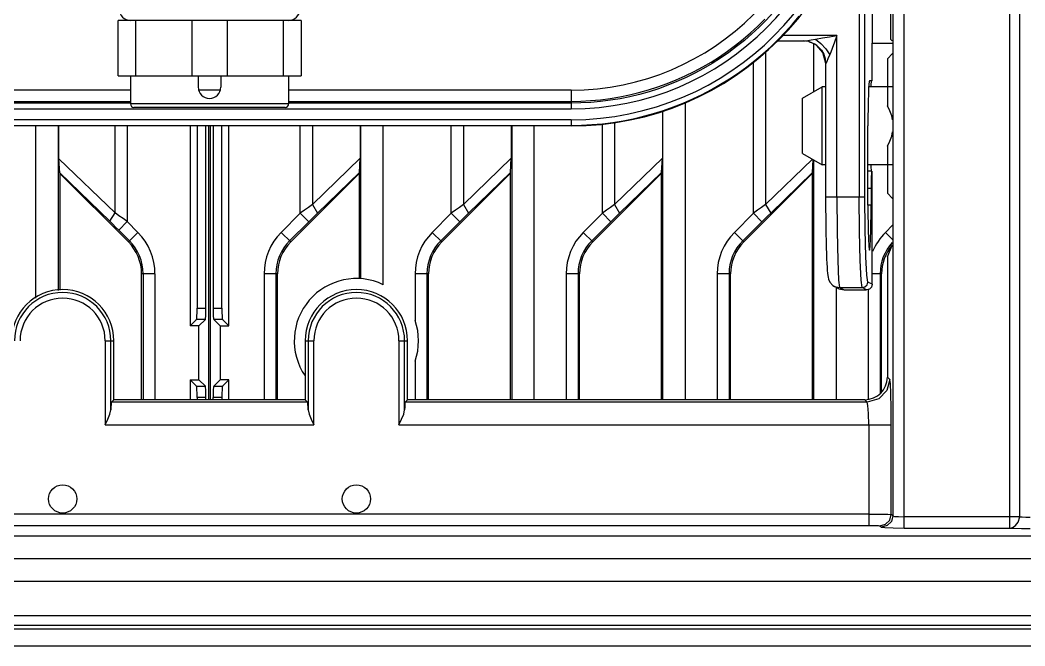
# Model space of a CAD drawing. Header units: millimetres. Extents: x -3132 to 28633, y 682 to 5849.
# Drawn here: x -757.9 to -669, y 1987.1 to 2042.4 of the extents above; entities that cross this region are included whole.
import ezdxf

# ---------------------------------------------------------------- set-up
doc = ezdxf.new("R2010")
doc.units = ezdxf.units.MM

msp = doc.modelspace()

# ---------------------------------------------------------------- linework, layer by layer
at = {"linetype": 'Continuous'}
for p, q in [((-669.454, 1998.486), (-669.454, 2425.883)), ((-683.154, 2026.751), (-683.154, 2067.858)), ((-670.37, 2067.69), (-670.37, 1997.487)), ((-682.472, 2040.376), (-682.472, 2066.723)), ((-680.874, 2040.715), (-680.874, 2064.263)), ((-680.687, 2064.076), (-680.687, 1998.553)), ((-679.688, 1997.487), (-679.688, 2064.076)), ((-683.653, 2054.091), (-683.653, 2026.751)), ((-733.07, 2042.403), (-749.27, 2042.403)), ((-749.27, 2037.503), (-749.27, 2042.403)), ((-747.723, 2042.403), (-747.723, 2037.503)), ((-742.718, 2037.503), (-742.718, 2042.403)), ((-739.623, 2042.403), (-739.623, 2037.503)), ((-734.618, 2037.503), (-734.618, 2042.403)), ((-733.07, 2042.403), (-733.07, 2037.503)), ((-690.909, 2040.576), (-688.606, 2040.576)), ((-685.635, 2041.076), (-690.397, 2041.076)), ((-688.606, 2040.576), (-688.407, 2040.592)), ((-688.118, 2040.517), (-688.606, 2040.576)), ((-687.923, 2040.667), (-687.536, 2040.733)), ((-687.717, 2040.35), (-687.717, 2036.058)), ((-687.678, 2036.081), (-687.678, 2040.334)), ((-687.536, 2040.733), (-687.051, 2040.367)), ((-685.635, 2026.751), (-685.635, 2041.076)), ((-682.507, 2040.376), (-682.472, 2040.376)), ((-682.507, 2037.058), (-682.507, 2040.376)), ((-682.472, 2040.393), (-680.75, 2040.393)), ((-680.874, 2040.715), (-680.75, 2040.591)), ((-691.958, 2039.576), (-691.958, 2026.103)), ((-686.875, 2039.557), (-687.426, 2040.188)), ((-686.625, 2038.577), (-686.875, 2039.557)), ((-680.717, 2039.462), (-681.17, 2039.008)), ((-693.027, 2025.33), (-693.027, 2038.681)), ((-686.634, 2038.595), (-686.634, 2026.751)), ((-681.17, 2039.008), (-681.17, 2034.847)), ((-749.27, 2037.503), (-733.07, 2037.503)), ((-748.17, 2037.503), (-748.17, 2035.003)), ((-742.17, 2037.503), (-742.17, 2036.503)), ((-740.17, 2037.503), (-740.17, 2036.503)), ((-734.17, 2037.503), (-734.17, 2035.003)), ((-682.507, 2037.058), (-682.751, 2037.058)), ((-748.17, 2036.233), (-773.17, 2036.233)), ((-740.17, 2036.233), (-742.17, 2036.233)), ((-709.17, 2036.233), (-734.17, 2036.233)), ((-709.17, 2036.233), (-709.17, 2034.575)), ((-688.67, 2035.508), (-686.938, 2036.508)), ((-686.634, 2036.508), (-686.938, 2036.508)), ((-686.938, 2029.608), (-686.938, 2036.508)), ((-680.717, 2036.508), (-682.818, 2036.508)), ((-773.17, 2035.234), (-748.17, 2035.233)), ((-748.17, 2035.075), (-773.17, 2035.075)), ((-734.17, 2035.003), (-748.17, 2035.003)), ((-734.17, 2035.233), (-709.17, 2035.233)), ((-709.17, 2035.075), (-734.17, 2035.075)), ((-699.051, 2008.837), (-699.051, 2035.111)), ((-688.67, 2030.608), (-688.67, 2035.508)), ((-773.17, 2034.575), (-709.17, 2034.575)), ((-734.471, 2034.703), (-747.87, 2034.703)), ((-701.087, 2034.349), (-701.087, 2030.199)), ((-701.048, 2008.837), (-701.048, 2034.361)), ((-709.17, 2033.611), (-773.17, 2033.611)), ((-709.17, 2033.611), (-709.17, 2033.058)), ((-705.328, 2033.346), (-705.328, 2026.103)), ((-773.17, 2033.111), (-709.17, 2033.111)), ((-709.17, 2033.058), (-773.17, 2033.058)), ((-756.55, 2017.811), (-756.55, 2033.058)), ((-754.557, 2033.058), (-754.557, 2018.51)), ((-754.496, 2030.156), (-754.496, 2033.058)), ((-749.535, 2025.366), (-749.535, 2033.058)), ((-748.466, 2033.058), (-748.466, 2024.593)), ((-742.889, 2033.058), (-742.889, 2015.361)), ((-742.27, 2033.058), (-742.27, 2016.929)), ((-741.491, 2016.929), (-741.491, 2033.058)), ((-741.27, 2033.058), (-741.27, 2008.837)), ((-741.07, 2008.837), (-741.07, 2033.058)), ((-740.85, 2033.058), (-740.85, 2016.929)), ((-740.07, 2016.929), (-740.07, 2033.058)), ((-739.452, 2015.361), (-739.452, 2033.058)), ((-733.137, 2025.33), (-733.137, 2033.058)), ((-732.068, 2033.058), (-732.068, 2026.103)), ((-727.827, 2033.058), (-727.827, 2030.199)), ((-727.784, 2019.544), (-727.784, 2033.058)), ((-725.791, 2019.017), (-725.791, 2033.058)), ((-719.767, 2025.33), (-719.767, 2033.058)), ((-718.698, 2033.058), (-718.698, 2026.103)), ((-714.457, 2033.058), (-714.457, 2030.199)), ((-714.414, 2033.058), (-714.414, 2008.837)), ((-712.421, 2008.837), (-712.421, 2033.058)), ((-706.397, 2025.33), (-706.397, 2033.206)), ((-682.891, 2026.058), (-682.891, 2033.058)), ((-688.67, 2030.608), (-686.938, 2029.608)), ((-681.17, 2031.269), (-681.17, 2027.108)), ((-749.535, 2025.366), (-754.496, 2030.156)), ((-754.428, 2028.899), (-754.496, 2030.156)), ((-727.827, 2030.199), (-732.068, 2026.103)), ((-727.895, 2028.941), (-727.827, 2030.199)), ((-714.457, 2030.199), (-718.698, 2026.103)), ((-714.525, 2028.941), (-714.457, 2030.199)), ((-701.087, 2030.199), (-705.328, 2026.103)), ((-701.155, 2028.941), (-701.087, 2030.199)), ((-687.809, 2030.11), (-691.958, 2026.103)), ((-687.785, 2028.941), (-687.725, 2030.062)), ((-687.678, 2008.837), (-687.678, 2030.035)), ((-754.428, 2028.899), (-749.998, 2024.621)), ((-754.428, 2028.899), (-754.411, 2028.857)), ((-754.411, 2028.857), (-748.356, 2022.802)), ((-754.411, 2028.857), (-754.411, 2018.539)), ((-733.985, 2022.802), (-727.93, 2028.857)), ((-731.606, 2025.358), (-727.895, 2028.941)), ((-727.93, 2028.857), (-727.895, 2028.941)), ((-727.93, 2028.857), (-727.93, 2019.553)), ((-720.615, 2022.802), (-714.56, 2028.857)), ((-718.236, 2025.358), (-714.525, 2028.941)), ((-714.56, 2028.857), (-714.525, 2028.941)), ((-714.56, 2028.857), (-714.56, 2008.837)), ((-707.245, 2022.802), (-701.19, 2028.857)), ((-704.866, 2025.358), (-701.155, 2028.941)), ((-701.19, 2028.857), (-701.155, 2028.941)), ((-701.19, 2028.857), (-701.19, 2008.837)), ((-693.875, 2022.802), (-687.82, 2028.857)), ((-691.496, 2025.358), (-687.785, 2028.941)), ((-687.82, 2028.857), (-687.785, 2028.941)), ((-687.82, 2028.857), (-687.82, 2008.837)), ((-686.634, 2029.608), (-686.938, 2029.608)), ((-680.717, 2029.608), (-682.891, 2029.608)), ((-682.559, 2029.058), (-682.891, 2029.058)), ((-682.507, 2019.058), (-682.507, 2029.058)), ((-682.891, 2027.558), (-682.612, 2027.558)), ((-682.612, 2027.558), (-682.612, 2026.058)), ((-680.717, 2026.654), (-681.17, 2027.108)), ((-732.068, 2026.103), (-731.606, 2025.358)), ((-718.698, 2026.103), (-718.236, 2025.358)), ((-705.328, 2026.103), (-704.866, 2025.358)), ((-691.958, 2026.103), (-691.496, 2025.358)), ((-683.154, 2026.751), (-686.635, 2026.751)), ((-749.998, 2024.621), (-749.535, 2025.366)), ((-733.137, 2025.33), (-734.825, 2023.642)), ((-732.392, 2024.585), (-733.137, 2025.33)), ((-719.767, 2025.33), (-721.455, 2023.642)), ((-719.022, 2024.585), (-719.767, 2025.33)), ((-706.397, 2025.33), (-708.085, 2023.642)), ((-705.652, 2024.585), (-706.397, 2025.33)), ((-693.027, 2025.33), (-694.715, 2023.642)), ((-692.282, 2024.585), (-693.027, 2025.33)), ((-682.612, 2026.058), (-682.891, 2026.058)), ((-748.466, 2024.593), (-749.211, 2023.848)), ((-747.516, 2023.642), (-748.466, 2024.593)), ((-732.392, 2024.585), (-734.08, 2022.897)), ((-719.022, 2024.585), (-720.71, 2022.897)), ((-705.652, 2024.585), (-707.34, 2022.897)), ((-692.282, 2024.585), (-693.97, 2022.897)), ((-749.211, 2023.848), (-748.261, 2022.897)), ((-748.356, 2022.802), (-747.516, 2023.642)), ((-734.825, 2023.642), (-733.985, 2022.802)), ((-721.455, 2023.642), (-720.615, 2022.802)), ((-708.085, 2023.642), (-707.245, 2022.802)), ((-694.715, 2023.642), (-693.875, 2022.802)), ((-680.717, 2024.271), (-681.345, 2023.642)), ((-681.345, 2023.642), (-680.717, 2023.014)), ((-681.17, 2021.474), (-680.717, 2022.57)), ((-681.17, 2021.474), (-681.17, 2010.836)), ((-745.997, 2019.974), (-747.185, 2019.974)), ((-747.185, 2008.837), (-747.185, 2019.974)), ((-747.05, 2019.974), (-747.05, 2008.837)), ((-745.997, 2019.974), (-745.997, 2008.837)), ((-735.156, 2019.974), (-736.344, 2019.974)), ((-736.344, 2019.974), (-736.344, 2008.837)), ((-735.291, 2019.974), (-735.291, 2008.837)), ((-735.156, 2008.837), (-735.156, 2019.974)), ((-721.786, 2019.974), (-722.974, 2019.974)), ((-722.974, 2019.974), (-722.974, 2015.861)), ((-721.921, 2019.974), (-721.921, 2008.837)), ((-721.786, 2008.837), (-721.786, 2019.974)), ((-708.416, 2019.974), (-709.604, 2019.974)), ((-709.604, 2019.974), (-709.604, 2008.837)), ((-708.551, 2019.974), (-708.551, 2008.837)), ((-708.416, 2008.837), (-708.416, 2019.974)), ((-695.046, 2019.974), (-696.234, 2019.974)), ((-696.234, 2019.974), (-696.234, 2008.837)), ((-695.181, 2019.974), (-695.181, 2008.837)), ((-695.046, 2008.837), (-695.046, 2019.974)), ((-681.676, 2019.974), (-682.507, 2019.974)), ((-681.811, 2019.974), (-681.811, 2009.423)), ((-681.676, 2009.526), (-681.676, 2019.974)), ((-685.487, 2019.401), (-685.395, 2018.752)), ((-682.507, 2019.058), (-682.896, 2019.252)), ((-685.858, 2018.866), (-685.842, 2018.858)), ((-685.842, 2018.858), (-685.395, 2018.752)), ((-685.453, 2018.663), (-685.842, 2018.858)), ((-685.681, 2008.837), (-685.681, 2018.777)), ((-685.453, 2018.663), (-685.006, 2018.558)), ((-685.395, 2018.752), (-683.396, 2018.752)), ((-685.395, 2018.752), (-685.006, 2018.558)), ((-685.006, 2018.558), (-683.007, 2018.558)), ((-683.007, 2018.558), (-683.396, 2018.752)), ((-682.864, 2018.558), (-682.864, 2008.837)), ((-742.27, 2016.929), (-741.491, 2016.929)), ((-740.85, 2016.929), (-740.07, 2016.929)), ((-742.32, 2015.93), (-742.889, 2015.361)), ((-741.54, 2015.93), (-742.32, 2015.93)), ((-741.54, 2015.93), (-742.109, 2015.361)), ((-740.021, 2015.93), (-740.801, 2015.93)), ((-740.232, 2015.361), (-740.801, 2015.93)), ((-739.452, 2015.361), (-740.021, 2015.93)), ((-742.109, 2015.361), (-742.889, 2015.361)), ((-742.109, 2010.598), (-742.109, 2015.361)), ((-740.232, 2015.361), (-739.452, 2015.361)), ((-740.232, 2015.361), (-740.232, 2010.598)), ((-750.403, 2014.058), (-749.641, 2014.058)), ((-750.403, 2014.058), (-750.403, 2006.627)), ((-749.904, 2007.929), (-749.904, 2014.058)), ((-749.641, 2008.837), (-749.641, 2014.058)), ((-732.7, 2014.058), (-731.938, 2014.058)), ((-732.7, 2014.058), (-732.7, 2008.837)), ((-732.437, 2014.058), (-732.437, 2007.929)), ((-731.938, 2006.627), (-731.938, 2014.058)), ((-724.403, 2014.058), (-723.641, 2014.058)), ((-724.403, 2014.058), (-724.403, 2006.627)), ((-723.904, 2007.929), (-723.904, 2014.058)), ((-723.641, 2008.837), (-723.641, 2014.058)), ((-722.974, 2012.255), (-722.974, 2008.837)), ((-742.889, 2010.598), (-742.109, 2010.598)), ((-742.32, 2010.029), (-742.889, 2010.598)), ((-742.889, 2010.598), (-742.889, 2008.837)), ((-741.54, 2010.029), (-742.109, 2010.598)), ((-740.232, 2010.598), (-740.801, 2010.029)), ((-739.452, 2010.598), (-740.232, 2010.598)), ((-739.452, 2010.598), (-740.021, 2010.029)), ((-739.452, 2008.837), (-739.452, 2010.598)), ((-681.17, 2010.836), (-680.959, 2010.624)), ((-742.32, 2010.029), (-741.54, 2010.029)), ((-740.801, 2010.029), (-740.021, 2010.029)), ((-749.641, 2008.837), (-749.853, 2008.625)), ((-732.488, 2008.625), (-749.853, 2008.625)), ((-732.7, 2008.837), (-749.641, 2008.837)), ((-741.491, 2009.031), (-742.27, 2009.031)), ((-742.27, 2009.031), (-742.27, 2008.837)), ((-741.491, 2008.837), (-741.491, 2009.031)), ((-740.07, 2009.031), (-740.85, 2009.031)), ((-740.85, 2008.837), (-740.85, 2009.031)), ((-740.07, 2009.031), (-740.07, 2008.837)), ((-732.7, 2008.837), (-732.488, 2008.625)), ((-723.641, 2008.837), (-723.853, 2008.625)), ((-682.957, 2008.625), (-723.853, 2008.625)), ((-683.169, 2008.837), (-723.641, 2008.837)), ((-682.957, 2008.625), (-683.169, 2008.837)), ((-750.403, 2006.627), (-731.938, 2006.627)), ((-724.403, 2006.627), (-680.824, 2006.627)), ((-682.822, 2006.627), (-682.822, 1997.724)), ((-680.824, 1998.69), (-680.824, 2006.627)), ((-682.822, 1998.723), (-799.518, 1998.723)), ((-680.687, 1998.553), (-680.824, 1998.69)), ((-799.518, 1997.724), (-682.822, 1997.724)), ((-681.823, 1997.69), (-681.687, 1997.554)), ((-669.454, 1998.486), (-679.688, 1998.486)), ((-635.399, 1996.777), (-846.942, 1996.777)), ((-679.688, 1997.487), (-670.37, 1997.487)), ((-848.173, 1994.779), (-634.168, 1994.779)), ((-632.996, 1992.75), (-849.345, 1992.75)), ((-853.267, 1989.752), (-629.074, 1989.752)), ((-629.482, 1988.872), (-852.859, 1988.872)), ((-852.859, 1988.579), (-629.482, 1988.579)), ((-991.17, 1987.058), (-491.17, 1987.058))]:
    msp.add_line(p, q, dxfattribs=at)
for points in [[(-691.308, 2043.054), (-691.905, 2042.412), (-692.525, 2041.792), (-693.166, 2041.196), (-693.83, 2040.623), (-694.514, 2040.075), (-695.217, 2039.552), (-695.939, 2039.055), (-696.679, 2038.585), (-697.435, 2038.142), (-698.207, 2037.727), (-698.994, 2037.341), (-699.794, 2036.984), (-700.607, 2036.656), (-701.431, 2036.358), (-702.266, 2036.09), (-703.11, 2035.853), (-703.962, 2035.647), (-704.82, 2035.473), (-705.685, 2035.329), (-706.553, 2035.218), (-707.425, 2035.138), (-708.297, 2035.091), (-709.17, 2035.075)], [(-709.17, 2033.111), (-708.246, 2033.127), (-707.322, 2033.177), (-706.399, 2033.259), (-705.48, 2033.375), (-704.565, 2033.523), (-703.657, 2033.703), (-702.755, 2033.916), (-701.862, 2034.161), (-700.978, 2034.438), (-700.104, 2034.746), (-699.242, 2035.085), (-698.393, 2035.455), (-697.557, 2035.855), (-696.736, 2036.284), (-695.931, 2036.743), (-695.143, 2037.229), (-694.373, 2037.744), (-693.621, 2038.286), (-692.89, 2038.854), (-692.179, 2039.448), (-691.49, 2040.067), (-690.823, 2040.711), (-690.18, 2041.377), (-689.561, 2042.066), (-688.967, 2042.777)], [(-709.17, 2035.233), (-708.307, 2035.249), (-707.441, 2035.297), (-706.576, 2035.375), (-705.713, 2035.486), (-704.854, 2035.628), (-704.001, 2035.801), (-703.155, 2036.006), (-702.317, 2036.241), (-701.488, 2036.506), (-700.669, 2036.802), (-699.862, 2037.128), (-699.067, 2037.482), (-698.285, 2037.866), (-697.518, 2038.278), (-696.767, 2038.717), (-696.032, 2039.184), (-695.315, 2039.677), (-694.616, 2040.196), (-693.937, 2040.741), (-693.277, 2041.31), (-692.64, 2041.902), (-692.024, 2042.517)], [(-688.407, 2040.592), (-688.208, 2040.621), (-687.923, 2040.667)], [(-688.118, 2040.517), (-688.086, 2040.508), (-687.833, 2040.42), (-687.544, 2040.265), (-687.262, 2040.044), (-687.01, 2039.756), (-686.808, 2039.404), (-686.676, 2038.994), (-686.635, 2038.592)], [(-687.426, 2040.188), (-687.587, 2040.296), (-688.118, 2040.517)], [(-687.536, 2040.733), (-686.919, 2040.842), (-686.285, 2040.957), (-685.635, 2041.076)], [(-687.051, 2040.367), (-686.614, 2039.896), (-686.269, 2039.363)], [(-685.635, 2041.076), (-685.853, 2040.478), (-686.064, 2039.905), (-686.269, 2039.363)], [(-686.625, 2038.577), (-686.632, 2038.583), (-686.635, 2038.589), (-686.635, 2038.592)], [(-686.625, 2038.577), (-686.565, 2038.65), (-686.499, 2038.789), (-686.402, 2039.021), (-686.269, 2039.363)], [(-680.717, 2033.59), (-680.789, 2033.953), (-680.943, 2034.402), (-681.17, 2034.847)], [(-681.17, 2031.269), (-680.943, 2031.714), (-680.789, 2032.163), (-680.717, 2032.526)], [(-732.068, 2026.103), (-732.418, 2025.853), (-732.775, 2025.595), (-733.137, 2025.33)], [(-718.698, 2026.103), (-719.048, 2025.853), (-719.405, 2025.595), (-719.767, 2025.33)], [(-705.328, 2026.103), (-705.678, 2025.853), (-706.035, 2025.595), (-706.397, 2025.33)], [(-691.958, 2026.103), (-692.308, 2025.853), (-692.665, 2025.595), (-693.027, 2025.33)], [(-686.635, 2026.751), (-686.635, 2026.574), (-686.632, 2025.751), (-686.627, 2024.962), (-686.618, 2024.215), (-686.607, 2023.518), (-686.594, 2022.874), (-686.579, 2022.288), (-686.563, 2021.763), (-686.545, 2021.3), (-686.526, 2020.899), (-686.506, 2020.556), (-686.486, 2020.269), (-686.464, 2020.032), (-686.442, 2019.838), (-686.415, 2019.671), (-686.373, 2019.499), (-686.263, 2019.251), (-685.998, 2018.955), (-685.856, 2018.865)], [(-685.635, 2026.751), (-685.617, 2023.722), (-685.565, 2021.144), (-685.487, 2019.401)], [(-683.396, 2018.752), (-683.495, 2019.401), (-683.578, 2021.145), (-683.634, 2023.723), (-683.653, 2026.751)], [(-682.896, 2019.252), (-682.994, 2019.844), (-683.078, 2021.473), (-683.134, 2023.909), (-683.154, 2026.751)], [(-748.466, 2024.593), (-748.828, 2024.857), (-749.185, 2025.115), (-749.535, 2025.366)], [(-732.392, 2024.585), (-732.122, 2024.853), (-731.86, 2025.111), (-731.606, 2025.358)], [(-719.022, 2024.585), (-718.752, 2024.853), (-718.49, 2025.111), (-718.236, 2025.358)], [(-705.652, 2024.585), (-705.382, 2024.853), (-705.12, 2025.111), (-704.866, 2025.358)], [(-692.282, 2024.585), (-692.012, 2024.853), (-691.75, 2025.111), (-691.496, 2025.358)], [(-749.998, 2024.621), (-749.743, 2024.373), (-749.481, 2024.115), (-749.211, 2023.848)], [(-683.396, 2018.752), (-683.153, 2018.816), (-682.968, 2018.995), (-682.896, 2019.252)], [(-682.507, 2019.058), (-682.575, 2018.805), (-682.757, 2018.625), (-683.007, 2018.558)], [(-680.959, 2010.624), (-681.215, 2009.646), (-681.933, 2008.909), (-682.957, 2008.625)], [(-680.824, 2006.627), (-680.834, 2008.104), (-680.863, 2009.394), (-680.907, 2010.28), (-680.959, 2010.624)], [(-682.822, 2006.627), (-682.84, 2007.606), (-682.889, 2008.334), (-682.957, 2008.625)], [(-750.403, 2006.627), (-750.167, 2007.11), (-749.985, 2007.55), (-749.904, 2007.929)], [(-732.437, 2007.929), (-732.356, 2007.55), (-732.174, 2007.11), (-731.938, 2006.627)], [(-724.403, 2006.627), (-724.167, 2007.11), (-723.985, 2007.55), (-723.904, 2007.929)], [(-682.822, 1998.723), (-681.843, 1998.719), (-681.114, 1998.707), (-680.824, 1998.69)], [(-681.823, 1997.69), (-681.335, 1997.818), (-680.966, 1998.177), (-680.824, 1998.69)], [(-680.687, 1998.553), (-680.815, 1998.066), (-681.174, 1997.696), (-681.687, 1997.554)], [(-680.687, 1998.553), (-680.542, 1998.519), (-680.177, 1998.495), (-679.688, 1998.486)], [(-682.822, 1997.724), (-682.334, 1997.72), (-681.968, 1997.707), (-681.823, 1997.69)], [(-670.37, 1997.486), (-670.096, 1997.538), (-669.814, 1997.7), (-669.578, 1997.996), (-669.454, 1998.486)], [(-669.454, 1998.486), (-669.235, 1998.464), (-668.914, 1998.449), (-668.537, 1998.444)], [(-681.687, 1997.554), (-681.398, 1997.52), (-680.665, 1997.495), (-679.688, 1997.487)], [(-670.37, 1997.487), (-669.936, 1997.465), (-669.289, 1997.45), (-668.537, 1997.445)]]:
    msp.add_lwpolyline(points, dxfattribs=at)
for centre in [(-754.17, 2000.058), (-728.17, 2000.058)]:
    msp.add_circle(centre, 1.25, dxfattribs=at)
for centre, radius, start, end in [((-709.17, 2059.058), 26, 270, 0), ((-709.17, 2059.058), 25.447, 270, 0), ((-709.17, 2059.058), 24.483, 270, 0), ((-709.17, 2059.058), 22.825, 270, 0), ((-748.17, 2043.403), 1, 90, 270), ((-734.17, 2043.403), 1, 270, 90), ((-741.17, 2036.503), 1, 180, 0), ((-747.87, 2035.003), 0.3, 180, 270), ((-734.47, 2035.003), 0.3, 270, 0), ((-751.185, 2019.974), 5.188, 0.00001, 44.99999), ((-731.156, 2019.974), 5.188, 135.00003, 180), ((-717.786, 2019.974), 5.188, 135.00003, 180), ((-704.416, 2019.974), 5.188, 135.00003, 180), ((-691.046, 2019.974), 5.188, 135.00003, 180), ((-677.676, 2019.974), 5.188, 135.00003, 157.65541), ((-751.185, 2019.974), 4, 0, 45), ((-751.185, 2019.974), 4.134, 0, 44.99999), ((-731.156, 2019.974), 4.134, 135.00001, 179.99999), ((-731.156, 2019.974), 4, 135, 180), ((-717.786, 2019.974), 4.134, 135.00001, 179.99999), ((-717.786, 2019.974), 4, 135, 180), ((-704.416, 2019.974), 4.134, 135.00001, 179.99999), ((-704.416, 2019.974), 4, 135, 180), ((-691.046, 2019.974), 4.134, 135.00001, 179.99999), ((-691.046, 2019.974), 4, 135, 180), ((-677.676, 2019.974), 4.134, 137.66608, 179.99999), ((-677.676, 2019.974), 4, 140.97349, 180), ((-728.17, 2014.058), 5.5, 64.36995, 214.33579), ((-754.17, 2014.058), 4.529, 0, 180), ((-754.17, 2014.058), 4.267, 0, 180), ((-728.17, 2014.058), 4.529, 0, 180), ((-728.17, 2014.058), 4.267, 0, 180), ((-754.17, 2014.058), 3.767, 0, 180), ((-728.17, 2014.058), 3.767, 0, 180), ((-728.17, 2014.058), 5.5, 340.86575, 19.13425)]:
    msp.add_arc(centre, radius, start, end, dxfattribs=at)
for centre, major_axis, ratio, start_param, end_param in [((-682.751, 2033.058), (0, 4), 0.034921, 0, 1.570796), ((-682.577, 2033.058), (0, 4), 0.034921, 6.283185, 6.786872), ((-682.577, 2033.058), (0, 4), 0.034921, 2.6379, 3.141593), ((-682.559, 2027.558), (0, 1.5), 0.034921, 0, 1.570796), ((-682.751, 2026.058), (0, 4), 0.034921, 1.570796, 4.712389), ((-742.323, 2016.929), (0, 1), 0.052408, -3.089233, -1.570796), ((-741.543, 2016.929), (0, 1), 0.052408, -3.089233, -1.570796), ((-740.798, 2016.929), (0, 1), 0.052408, -4.712389, -3.193953), ((-740.018, 2016.929), (0, 1), 0.052408, -4.712389, -3.193953), ((-683.172, 2010.838), (1.416, -1.416), 0.998783, -0.784789, 0.784789), ((-742.323, 2009.031), (0, 1), 0.052408, -1.570796, -0.05236), ((-741.543, 2009.031), (0, 1), 0.052408, -1.570796, -0.05236), ((-740.798, 2009.031), (0, 1), 0.052408, 0.05236, 1.570796), ((-740.018, 2009.031), (0, 1), 0.052408, 0.05236, 1.570796), ((-749.851, 2006.627), (0, 2), 0.034921, 0.034907, 0.861353), ((-732.49, 2006.627), (0, 2), 0.034921, -0.861353, -0.034907), ((-723.851, 2006.627), (0, 2), 0.034921, 0.034907, 0.861353)]:
    msp.add_ellipse(centre, major_axis=major_axis, ratio=ratio, start_param=start_param, end_param=end_param, dxfattribs=at)

doc.saveas('drawing.dxf')
